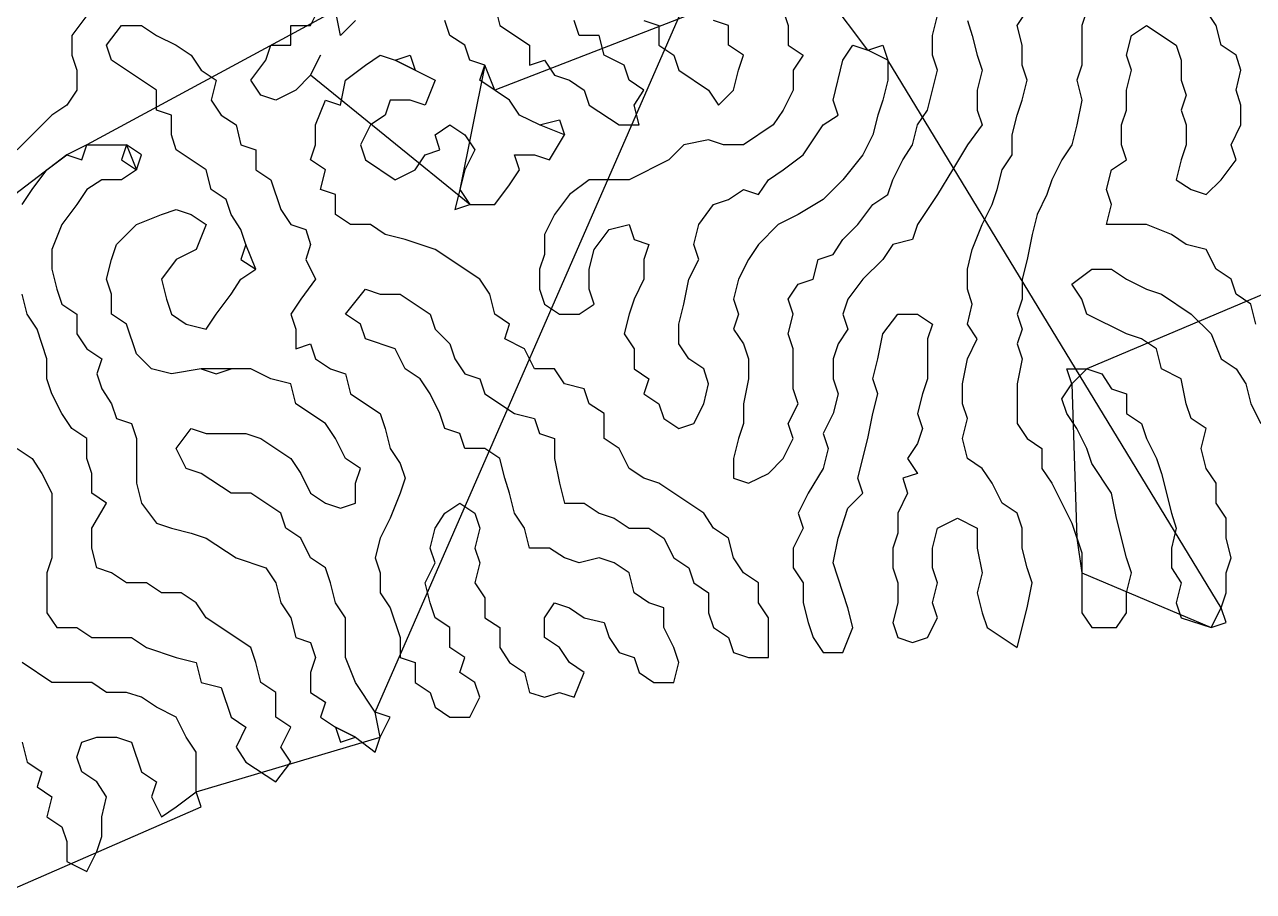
# Model space of a CAD drawing. Header units: metres. Extents: x 15 to 2853, y 44 to 1438.
# Drawn here: x 771.5 to 1018.5, y 954 to 1128.2 of the extents above; entities that cross this region are included whole.
import ezdxf

# ---------------------------------------------------------------- set-up
doc = ezdxf.new("R2010")
doc.units = ezdxf.units.M
doc.layers.add('Draw', color=2, linetype='CONTINUOUS')
doc.layers.add('Skip', color=1, linetype='CONTINUOUS')

msp = doc.modelspace()

# ---------------------------------------------------------------- linework, layer by layer
at = {"layer": 'draw'}
for p, q in [((829, 1128), (831, 1132)), ((866, 1132), (867, 1128)), ((835, 1126), (834, 1131)), ((838, 1129), (835, 1126)), ((857, 1126), (856, 1129)), ((883, 1126), (882, 1129)), ((896, 1129), (899, 1128)), ((913, 1128), (910, 1129)), ((924, 1131), (925, 1128)), ((961, 1129), (962, 1126)), ((971, 1128), (973, 1131)), ((985, 1131), (984, 1128)), ((1011, 1128), (1009, 1131)), ((788, 1124), (791, 1128)), ((791, 1128), (795, 1128)), ((795, 1128), (798, 1126)), ((825, 1124), (825, 1128)), ((825, 1128), (829, 1128)), ((867, 1128), (873, 1124)), ((899, 1128), (899, 1124)), ((913, 1124), (913, 1128)), ((925, 1128), (925, 1124)), ((972, 1124), (971, 1128)), ((984, 1128), (984, 1120)), ((994, 1126), (997, 1128)), ((997, 1128), (1003, 1124)), ((1012, 1124), (1011, 1128)), ((781, 1126), (781, 1122)), ((789, 1121), (788, 1124)), ((798, 1126), (802, 1124)), ((802, 1124), (805, 1122)), ((820, 1121), (821, 1124)), ((821, 1124), (825, 1124)), ((860, 1124), (857, 1126)), ((861, 1121), (860, 1124)), ((873, 1124), (873, 1120)), ((887, 1126), (883, 1126)), ((888, 1122), (887, 1126)), ((899, 1124), (902, 1122)), ((916, 1122), (913, 1124)), ((925, 1124), (928, 1122)), ((936, 1121), (938, 1124)), ((938, 1124), (941, 1123)), ((941, 1123), (944, 1124)), ((944, 1124), (945, 1121)), ((954, 1122), (954, 1126)), ((962, 1126), (963, 1122)), ((972, 1120), (972, 1124)), ((993, 1122), (994, 1126)), ((1003, 1124), (1004, 1121)), ((1015, 1122), (1012, 1124)), ((781, 1122), (782, 1119)), ((805, 1122), (807, 1119)), ((829, 1118), (831, 1122)), ((840, 1120), (843, 1122)), ((843, 1122), (846, 1121)), ((846, 1121), (849, 1122)), ((849, 1122), (850, 1119)), ((892, 1120), (888, 1122)), ((902, 1122), (903, 1119)), ((915, 1119), (916, 1122)), ((928, 1122), (926, 1119)), ((945, 1121), (941, 1123)), ((955, 1119), (954, 1122)), ((963, 1122), (964, 1119)), ((994, 1119), (993, 1122)), ((1016, 1119), (1015, 1122)), ((782, 1119), (782, 1115)), ((798, 1115), (789, 1121)), ((807, 1119), (810, 1117)), ((817, 1117), (820, 1121)), ((836, 1117), (840, 1120)), ((846, 1121), (854, 1117)), ((864, 1120), (861, 1121)), ((863, 1117), (864, 1120)), ((866, 1115), (864, 1120)), ((873, 1120), (876, 1121)), ((876, 1121), (878, 1118)), ((893, 1117), (892, 1120)), ((903, 1119), (909, 1115)), ((914, 1115), (915, 1119)), ((926, 1119), (926, 1115)), ((934, 1113), (936, 1121)), ((945, 1121), (945, 1117)), ((953, 1111), (955, 1119)), ((964, 1119), (963, 1115)), ((973, 1117), (972, 1120)), ((984, 1120), (983, 1117)), ((993, 1115), (994, 1119)), ((1004, 1121), (1004, 1117)), ((1015, 1115), (1016, 1119)), ((810, 1117), (809, 1113)), ((819, 1114), (817, 1117)), ((829, 1118), (826, 1115)), ((835, 1112), (836, 1117)), ((854, 1117), (852, 1112)), ((869, 1113), (863, 1117)), ((878, 1118), (881, 1117)), ((881, 1117), (884, 1115)), ((896, 1115), (893, 1117)), ((945, 1117), (944, 1113)), ((972, 1113), (973, 1117)), ((983, 1117), (984, 1113)), ((1004, 1117), (1005, 1114)), ((782, 1115), (780, 1112)), ((798, 1111), (798, 1115)), ((822, 1113), (819, 1114)), ((826, 1115), (822, 1113)), ((884, 1115), (885, 1112)), ((894, 1112), (896, 1115)), ((909, 1115), (911, 1112)), ((911, 1112), (914, 1115)), ((926, 1115), (924, 1111)), ((963, 1115), (963, 1111)), ((993, 1111), (993, 1115)), ((1005, 1114), (1004, 1111)), ((1016, 1112), (1015, 1115)), ((780, 1112), (777, 1110)), ((809, 1113), (811, 1110)), ((830, 1108), (832, 1113)), ((832, 1113), (835, 1112)), ((845, 1113), (844, 1110)), ((849, 1113), (845, 1113)), ((852, 1112), (849, 1113)), ((871, 1110), (869, 1113)), ((885, 1112), (891, 1108)), ((895, 1108), (894, 1112)), ((935, 1110), (934, 1113)), ((944, 1113), (943, 1110)), ((971, 1110), (972, 1113)), ((984, 1113), (983, 1108)), ((1016, 1108), (1016, 1112)), ((777, 1110), (770, 1103)), ((801, 1110), (798, 1111)), ((801, 1106), (801, 1110)), ((811, 1110), (814, 1108)), ((844, 1110), (841, 1108)), ((875, 1108), (871, 1110)), ((924, 1111), (922, 1108)), ((932, 1108), (935, 1110)), ((943, 1110), (942, 1106)), ((951, 1108), (953, 1111)), ((963, 1111), (964, 1108)), ((970, 1106), (971, 1110)), ((992, 1108), (993, 1111)), ((1004, 1111), (1005, 1108)), ((814, 1108), (815, 1104)), ((830, 1104), (830, 1108)), ((841, 1108), (839, 1104)), ((854, 1106), (857, 1108)), ((857, 1108), (860, 1106)), ((875, 1108), (879, 1109)), ((880, 1106), (875, 1108)), ((879, 1109), (880, 1106)), ((891, 1108), (895, 1108)), ((922, 1108), (916, 1104)), ((928, 1102), (932, 1108)), ((950, 1104), (951, 1108)), ((964, 1108), (961, 1104)), ((983, 1108), (982, 1104)), ((992, 1104), (992, 1108)), ((1005, 1108), (1005, 1104)), ((1014, 1104), (1016, 1108)), ((802, 1103), (801, 1106)), ((855, 1103), (854, 1106)), ((860, 1106), (862, 1103)), ((909, 1105), (904, 1104)), ((912, 1104), (909, 1105)), ((942, 1106), (940, 1102)), ((970, 1102), (970, 1106)), ((784, 1104), (780, 1102)), ((780, 1102), (783, 1101)), ((783, 1101), (784, 1104)), ((784, 1104), (792, 1104)), ((792, 1104), (791, 1101)), ((795, 1102), (792, 1104)), ((794, 1099), (795, 1102)), ((808, 1099), (802, 1103)), ((815, 1104), (818, 1103)), ((818, 1103), (818, 1099)), ((829, 1101), (830, 1104)), ((839, 1104), (840, 1101)), ((850, 1099), (852, 1102)), ((852, 1102), (855, 1103)), ((862, 1103), (860, 1099)), ((871, 1099), (870, 1102)), ((870, 1102), (874, 1102)), ((874, 1102), (877, 1101)), ((904, 1104), (901, 1101)), ((916, 1104), (912, 1104)), ((924, 1099), (928, 1102)), ((940, 1102), (936, 1097)), ((948, 1101), (950, 1104)), ((968, 1099), (970, 1102)), ((982, 1104), (980, 1101)), ((993, 1101), (992, 1104)), ((1005, 1104), (1004, 1101)), ((1015, 1101), (1014, 1104)), ((791, 1101), (794, 1099)), ((832, 1099), (829, 1101)), ((840, 1101), (846, 1097)), ((901, 1101), (893, 1097)), ((946, 1097), (948, 1101)), ((980, 1101), (978, 1097)), ((990, 1099), (993, 1101)), ((1004, 1101), (1003, 1097)), ((1012, 1097), (1015, 1101)), ((773, 1095), (776, 1099)), ((787, 1097), (784, 1095)), ((791, 1097), (787, 1097)), ((794, 1099), (791, 1097)), ((809, 1095), (808, 1099)), ((818, 1099), (821, 1097)), ((821, 1097), (823, 1091)), ((831, 1095), (832, 1099)), ((846, 1097), (850, 1099)), ((860, 1099), (858, 1091)), ((869, 1096), (871, 1099)), ((885, 1097), (881, 1094)), ((893, 1097), (885, 1097)), ((919, 1094), (921, 1097)), ((921, 1097), (924, 1099)), ((936, 1097), (932, 1093)), ((945, 1094), (946, 1097)), ((958, 1099), (955, 1094)), ((967, 1095), (968, 1099)), ((978, 1097), (977, 1094)), ((989, 1095), (990, 1099)), ((1003, 1097), (1006, 1095)), ((1009, 1094), (1012, 1097)), ((771, 1092), (773, 1095)), ((784, 1095), (782, 1092)), ((812, 1093), (809, 1095)), ((834, 1094), (831, 1095)), ((859, 1095), (861, 1092)), ((866, 1092), (869, 1096)), ((913, 1093), (916, 1095)), ((916, 1095), (919, 1094)), ((966, 1092), (967, 1095)), ((990, 1092), (989, 1095)), ((1006, 1095), (1009, 1094)), ((782, 1092), (779, 1088)), ((813, 1090), (812, 1093)), ((834, 1090), (834, 1094)), ((858, 1091), (861, 1092)), ((861, 1092), (866, 1092)), ((881, 1094), (878, 1090)), ((907, 1088), (910, 1092)), ((910, 1092), (913, 1093)), ((939, 1088), (942, 1092)), ((942, 1092), (945, 1094)), ((955, 1094), (951, 1088)), ((964, 1088), (966, 1092)), ((977, 1094), (975, 1090)), ((989, 1088), (990, 1092)), ((794, 1088), (799, 1090)), ((799, 1090), (802, 1091)), ((802, 1091), (805, 1090)), ((805, 1090), (808, 1088)), ((815, 1087), (813, 1090)), ((823, 1091), (825, 1088)), ((837, 1088), (834, 1090)), ((878, 1090), (876, 1086)), ((927, 1090), (923, 1088)), ((975, 1090), (974, 1086)), ((779, 1088), (777, 1083)), ((790, 1084), (794, 1088)), ((808, 1088), (806, 1083)), ((816, 1084), (815, 1087)), ((825, 1088), (828, 1087)), ((828, 1087), (829, 1084)), ((841, 1088), (837, 1088)), ((844, 1086), (841, 1088)), ((886, 1083), (889, 1087)), ((889, 1087), (893, 1088)), ((893, 1088), (894, 1085)), ((906, 1084), (907, 1088)), ((923, 1088), (919, 1084)), ((936, 1085), (939, 1088)), ((951, 1088), (950, 1085)), ((962, 1083), (964, 1088)), ((997, 1088), (989, 1088)), ((1002, 1086), (997, 1088)), ((848, 1085), (844, 1086)), ((854, 1083), (848, 1085)), ((876, 1086), (876, 1082)), ((894, 1085), (897, 1084)), ((934, 1082), (936, 1085)), ((950, 1085), (946, 1084)), ((974, 1086), (973, 1081)), ((1005, 1084), (1002, 1086)), ((777, 1083), (777, 1079)), ((789, 1081), (790, 1084)), ((806, 1083), (802, 1081)), ((816, 1084), (815, 1081)), ((818, 1079), (816, 1084)), ((829, 1084), (828, 1081)), ((863, 1077), (854, 1083)), ((876, 1082), (875, 1079)), ((885, 1079), (886, 1083)), ((897, 1084), (896, 1081)), ((907, 1081), (906, 1084)), ((919, 1084), (917, 1081)), ((931, 1081), (934, 1082)), ((946, 1084), (944, 1081)), ((961, 1079), (962, 1083)), ((1009, 1083), (1005, 1084)), ((1011, 1079), (1009, 1083)), ((788, 1077), (789, 1081)), ((802, 1081), (799, 1077)), ((815, 1081), (818, 1079)), ((828, 1081), (830, 1077)), ((896, 1081), (896, 1077)), ((905, 1077), (907, 1081)), ((917, 1081), (915, 1077)), ((930, 1077), (931, 1081)), ((973, 1081), (972, 1077)), ((777, 1079), (778, 1075)), ((789, 1074), (788, 1077)), ((799, 1077), (800, 1073)), ((813, 1074), (815, 1077)), ((815, 1077), (818, 1079)), ((865, 1074), (863, 1077)), ((875, 1079), (875, 1075)), ((885, 1075), (885, 1079)), ((896, 1077), (894, 1073)), ((904, 1072), (905, 1077)), ((915, 1077), (914, 1073)), ((927, 1076), (930, 1077)), ((940, 1077), (937, 1073)), ((961, 1075), (961, 1079)), ((972, 1077), (972, 1073)), ((986, 1079), (990, 1079)), ((990, 1079), (993, 1077)), ((993, 1077), (997, 1075)), ((1014, 1077), (1011, 1079)), ((1015, 1074), (1014, 1077)), ((778, 1075), (779, 1072)), ((836, 1070), (840, 1075)), ((840, 1075), (843, 1074)), ((875, 1075), (876, 1072)), ((886, 1072), (885, 1075)), ((925, 1073), (927, 1076)), ((962, 1072), (961, 1075)), ((984, 1073), (982, 1076)), ((997, 1075), (1000, 1074)), ((772, 1070), (771, 1074)), ((779, 1072), (782, 1070)), ((789, 1070), (789, 1074)), ((800, 1073), (801, 1070)), ((810, 1070), (813, 1074)), ((827, 1073), (825, 1070)), ((843, 1074), (847, 1074)), ((847, 1074), (853, 1070)), ((866, 1070), (865, 1074)), ((876, 1072), (879, 1070)), ((883, 1070), (886, 1072)), ((894, 1073), (893, 1070)), ((903, 1068), (904, 1072)), ((914, 1073), (915, 1070)), ((926, 1070), (925, 1073)), ((937, 1073), (936, 1070)), ((961, 1068), (962, 1072)), ((972, 1073), (971, 1070)), ((985, 1070), (984, 1073)), ((1000, 1074), (1006, 1070)), ((1018, 1072), (1015, 1074)), ((1019, 1068), (1018, 1072)), ((774, 1067), (772, 1070)), ((782, 1070), (782, 1066)), ((792, 1068), (789, 1070)), ((801, 1070), (804, 1068)), ((808, 1067), (810, 1070)), ((825, 1070), (826, 1067)), ((839, 1068), (836, 1070)), ((853, 1070), (854, 1067)), ((869, 1068), (866, 1070)), ((879, 1070), (883, 1070)), ((893, 1070), (892, 1066)), ((915, 1070), (914, 1067)), ((925, 1066), (926, 1070)), ((936, 1070), (937, 1067)), ((944, 1066), (947, 1070)), ((947, 1070), (951, 1070)), ((951, 1070), (954, 1068)), ((971, 1070), (972, 1067)), ((993, 1066), (985, 1070)), ((794, 1062), (792, 1068)), ((804, 1068), (808, 1067)), ((840, 1065), (839, 1068)), ((868, 1065), (869, 1068)), ((903, 1064), (903, 1068)), ((954, 1068), (953, 1065)), ((963, 1065), (961, 1068)), ((776, 1061), (774, 1067)), ((782, 1066), (784, 1063)), ((826, 1067), (826, 1063)), ((846, 1063), (840, 1065)), ((854, 1067), (857, 1064)), ((872, 1063), (868, 1065)), ((892, 1066), (894, 1063)), ((914, 1067), (916, 1064)), ((926, 1063), (925, 1066)), ((937, 1067), (935, 1064)), ((943, 1061), (944, 1066)), ((953, 1065), (953, 1057)), ((961, 1061), (963, 1065)), ((972, 1067), (971, 1064)), ((996, 1065), (993, 1066)), ((999, 1063), (996, 1065)), ((1010, 1066), (1012, 1061)), ((784, 1063), (787, 1061)), ((826, 1063), (829, 1064)), ((829, 1064), (830, 1061)), ((848, 1059), (846, 1063)), ((857, 1064), (858, 1061)), ((874, 1059), (872, 1063)), ((894, 1063), (894, 1059)), ((905, 1061), (903, 1064)), ((916, 1064), (917, 1061)), ((926, 1055), (926, 1063)), ((935, 1064), (934, 1061)), ((971, 1064), (972, 1061)), ((1000, 1059), (999, 1063)), ((776, 1057), (776, 1061)), ((787, 1061), (786, 1058)), ((797, 1059), (794, 1062)), ((830, 1061), (833, 1059)), ((858, 1061), (860, 1058)), ((908, 1059), (905, 1061)), ((917, 1061), (917, 1057)), ((934, 1061), (934, 1057)), ((942, 1057), (943, 1061)), ((960, 1056), (961, 1061)), ((972, 1061), (971, 1056)), ((1012, 1061), (1015, 1059)), ((786, 1058), (787, 1055)), ((801, 1058), (797, 1059)), ((807, 1059), (801, 1058)), ((817, 1059), (807, 1059)), ((807, 1059), (810, 1058)), ((810, 1058), (813, 1059)), ((821, 1057), (817, 1059)), ((833, 1059), (836, 1058)), ((836, 1058), (837, 1054)), ((851, 1057), (848, 1059)), ((860, 1058), (863, 1057)), ((878, 1059), (874, 1059)), ((880, 1056), (878, 1059)), ((894, 1059), (897, 1057)), ((909, 1056), (908, 1059)), ((982, 1056), (981, 1059)), ((981, 1059), (985, 1059)), ((985, 1059), (982, 1056)), ((985, 1059), (988, 1058)), ((988, 1058), (990, 1055)), ((1004, 1057), (1000, 1059)), ((1015, 1059), (1017, 1056)), ((777, 1054), (776, 1057)), ((787, 1055), (789, 1052)), ((825, 1056), (821, 1057)), ((826, 1052), (825, 1056)), ((853, 1054), (851, 1057)), ((863, 1057), (864, 1054)), ((884, 1055), (880, 1056)), ((885, 1052), (884, 1055)), ((897, 1057), (896, 1054)), ((908, 1052), (909, 1056)), ((927, 1052), (926, 1055)), ((934, 1057), (935, 1054)), ((943, 1054), (942, 1057)), ((953, 1057), (952, 1054)), ((960, 1052), (960, 1056)), ((971, 1056), (971, 1048)), ((980, 1053), (982, 1056)), ((990, 1055), (993, 1054)), ((1005, 1052), (1004, 1057)), ((1017, 1056), (1018, 1052)), ((779, 1050), (777, 1054)), ((837, 1054), (843, 1050)), ((855, 1050), (853, 1054)), ((864, 1054), (870, 1050)), ((896, 1054), (899, 1052)), ((935, 1054), (934, 1050)), ((942, 1050), (943, 1054)), ((952, 1054), (951, 1050)), ((981, 1050), (980, 1053)), ((993, 1054), (993, 1050)), ((781, 1047), (779, 1050)), ((789, 1052), (790, 1049)), ((832, 1048), (826, 1052)), ((843, 1050), (844, 1047)), ((856, 1047), (855, 1050)), ((870, 1050), (874, 1049)), ((888, 1050), (885, 1052)), ((888, 1045), (888, 1050)), ((899, 1052), (900, 1049)), ((906, 1048), (908, 1052)), ((916, 1052), (916, 1048)), ((925, 1048), (927, 1052)), ((934, 1050), (932, 1046)), ((941, 1045), (942, 1050)), ((951, 1050), (952, 1047)), ((961, 1049), (960, 1052)), ((983, 1047), (981, 1050)), ((993, 1050), (996, 1048)), ((1006, 1049), (1005, 1052)), ((1018, 1052), (1020, 1048)), ((790, 1049), (793, 1048)), ((793, 1048), (794, 1045)), ((834, 1045), (832, 1048)), ((874, 1049), (875, 1046)), ((900, 1049), (903, 1047)), ((903, 1047), (906, 1048)), ((916, 1048), (915, 1045)), ((926, 1045), (925, 1048)), ((960, 1045), (961, 1049)), ((971, 1048), (973, 1045)), ((996, 1048), (997, 1045)), ((1009, 1047), (1006, 1049)), ((784, 1045), (781, 1047)), ((784, 1041), (784, 1045)), ((794, 1045), (794, 1036)), ((802, 1043), (805, 1047)), ((805, 1047), (808, 1046)), ((808, 1046), (816, 1046)), ((816, 1046), (819, 1045)), ((819, 1045), (825, 1041)), ((836, 1041), (834, 1045)), ((844, 1047), (845, 1043)), ((859, 1046), (856, 1047)), ((860, 1043), (859, 1046)), ((875, 1046), (878, 1045)), ((878, 1045), (878, 1041)), ((891, 1043), (888, 1045)), ((915, 1045), (914, 1041)), ((924, 1041), (926, 1045)), ((932, 1046), (933, 1043)), ((939, 1037), (941, 1045)), ((952, 1047), (951, 1044)), ((961, 1041), (960, 1045)), ((973, 1045), (976, 1043)), ((985, 1043), (983, 1047)), ((997, 1045), (999, 1041)), ((1008, 1043), (1009, 1047)), ((770, 1043), (773, 1041)), ((804, 1039), (802, 1043)), ((845, 1043), (847, 1040)), ((864, 1043), (860, 1043)), ((867, 1041), (864, 1043)), ((893, 1039), (891, 1043)), ((933, 1043), (932, 1039)), ((951, 1044), (949, 1041)), ((976, 1043), (976, 1039)), ((986, 1040), (985, 1043)), ((1009, 1039), (1008, 1043)), ((773, 1041), (775, 1038)), ((785, 1038), (784, 1041)), ((825, 1041), (827, 1038)), ((839, 1039), (836, 1041)), ((847, 1040), (848, 1037)), ((868, 1037), (867, 1041)), ((878, 1041), (879, 1036)), ((914, 1041), (914, 1037)), ((921, 1038), (924, 1041)), ((949, 1041), (951, 1038)), ((964, 1039), (961, 1041)), ((990, 1034), (986, 1040)), ((999, 1041), (1000, 1038)), ((775, 1038), (777, 1034)), ((785, 1034), (785, 1038)), ((807, 1038), (804, 1039)), ((813, 1034), (807, 1038)), ((827, 1038), (829, 1034)), ((838, 1036), (839, 1039)), ((896, 1037), (893, 1039)), ((917, 1036), (921, 1038)), ((932, 1039), (929, 1034)), ((951, 1038), (948, 1037)), ((966, 1036), (964, 1039)), ((976, 1039), (978, 1036)), ((1000, 1038), (1002, 1030)), ((1011, 1036), (1009, 1039)), ((794, 1036), (795, 1032)), ((838, 1032), (838, 1036)), ((848, 1037), (847, 1034)), ((869, 1034), (868, 1037)), ((879, 1036), (880, 1032)), ((899, 1036), (896, 1037)), ((908, 1030), (899, 1036)), ((914, 1037), (917, 1036)), ((940, 1034), (939, 1037)), ((948, 1037), (949, 1034)), ((968, 1032), (966, 1036)), ((978, 1036), (982, 1028)), ((1011, 1032), (1011, 1036)), ((777, 1034), (777, 1021)), ((788, 1032), (785, 1034)), ((817, 1034), (813, 1034)), ((823, 1030), (817, 1034)), ((829, 1034), (832, 1032)), ((847, 1034), (845, 1029)), ((870, 1030), (869, 1034)), ((929, 1034), (927, 1030)), ((937, 1031), (940, 1034)), ((949, 1034), (947, 1030)), ((991, 1029), (990, 1034)), ((785, 1027), (788, 1032)), ((795, 1032), (798, 1028)), ((824, 1027), (823, 1030)), ((832, 1032), (835, 1031)), ((835, 1031), (838, 1032)), ((854, 1027), (856, 1030)), ((856, 1030), (859, 1032)), ((859, 1032), (862, 1030)), ((862, 1030), (863, 1027)), ((872, 1027), (870, 1030)), ((880, 1032), (884, 1032)), ((884, 1032), (887, 1030)), ((887, 1030), (890, 1029)), ((910, 1027), (908, 1030)), ((927, 1030), (928, 1027)), ((935, 1025), (937, 1031)), ((947, 1030), (947, 1026)), ((971, 1030), (968, 1032)), ((972, 1027), (971, 1030)), ((1002, 1030), (1003, 1027)), ((1013, 1029), (1011, 1032)), ((798, 1028), (801, 1027)), ((845, 1029), (843, 1025)), ((890, 1029), (893, 1027)), ((955, 1027), (959, 1029)), ((959, 1029), (963, 1027)), ((982, 1028), (984, 1022)), ((993, 1021), (991, 1029)), ((1013, 1025), (1013, 1029)), ((785, 1023), (785, 1027)), ((801, 1027), (805, 1026)), ((805, 1026), (808, 1025)), ((827, 1025), (824, 1027)), ((853, 1023), (854, 1027)), ((863, 1027), (862, 1023)), ((873, 1023), (872, 1027)), ((893, 1027), (897, 1027)), ((897, 1027), (900, 1025)), ((913, 1025), (910, 1027)), ((928, 1027), (926, 1023)), ((947, 1026), (946, 1023)), ((954, 1023), (955, 1027)), ((963, 1027), (963, 1023)), ((972, 1023), (972, 1027)), ((1003, 1027), (1002, 1023)), ((786, 1019), (785, 1023)), ((808, 1025), (814, 1021)), ((829, 1021), (827, 1025)), ((843, 1025), (842, 1021)), ((854, 1020), (853, 1023)), ((862, 1023), (863, 1020)), ((877, 1023), (873, 1023)), ((880, 1021), (877, 1023)), ((900, 1025), (902, 1021)), ((914, 1021), (913, 1025)), ((926, 1023), (926, 1019)), ((934, 1020), (935, 1025)), ((946, 1023), (946, 1019)), ((954, 1019), (954, 1023)), ((963, 1023), (964, 1018)), ((973, 1019), (972, 1023)), ((983, 1025), (984, 1018)), ((1002, 1023), (1002, 1019)), ((1014, 1021), (1013, 1025)), ((777, 1021), (776, 1018)), ((814, 1021), (820, 1019)), ((832, 1019), (829, 1021)), ((842, 1021), (843, 1018)), ((883, 1020), (880, 1021)), ((887, 1021), (883, 1020)), ((890, 1020), (887, 1021)), ((902, 1021), (905, 1019)), ((916, 1018), (914, 1021)), ((984, 1022), (984, 1010)), ((994, 1018), (993, 1021)), ((1013, 1018), (1014, 1021)), ((776, 1018), (776, 1010)), ((789, 1018), (786, 1019)), ((792, 1016), (789, 1018)), ((820, 1019), (822, 1016)), ((833, 1016), (832, 1019)), ((843, 1018), (843, 1014)), ((863, 1020), (862, 1016)), ((893, 1018), (890, 1020)), ((894, 1014), (893, 1018)), ((905, 1019), (906, 1016)), ((919, 1016), (916, 1018)), ((926, 1019), (928, 1016)), ((937, 1011), (934, 1020)), ((946, 1019), (947, 1016)), ((955, 1016), (954, 1019)), ((964, 1018), (963, 1014)), ((974, 1016), (973, 1019)), ((993, 1014), (994, 1018)), ((1002, 1019), (1004, 1016)), ((1013, 1014), (1013, 1018)), ((796, 1016), (792, 1016)), ((799, 1014), (796, 1016)), ((822, 1016), (823, 1012)), ((834, 1012), (833, 1016)), ((853, 1012), (852, 1016)), ((862, 1016), (864, 1013)), ((906, 1016), (909, 1014)), ((919, 1012), (919, 1016)), ((928, 1016), (928, 1012)), ((947, 1016), (947, 1012)), ((954, 1012), (955, 1016)), ((973, 1011), (974, 1016)), ((1004, 1016), (1003, 1012)), ((803, 1014), (799, 1014)), ((806, 1012), (803, 1014)), ((843, 1014), (845, 1011)), ((864, 1013), (864, 1009)), ((897, 1012), (894, 1014)), ((909, 1014), (909, 1010)), ((963, 1014), (964, 1010)), ((993, 1010), (993, 1014)), ((1012, 1011), (1013, 1014)), ((808, 1009), (806, 1012)), ((823, 1012), (825, 1009)), ((836, 1009), (834, 1012)), ((845, 1011), (847, 1005)), ((854, 1009), (853, 1012)), ((876, 1009), (878, 1012)), ((878, 1012), (881, 1011)), ((881, 1011), (884, 1009)), ((900, 1011), (897, 1012)), ((900, 1007), (900, 1011)), ((921, 1009), (919, 1012)), ((928, 1012), (929, 1008)), ((938, 1007), (937, 1011)), ((947, 1012), (946, 1008)), ((955, 1009), (954, 1012)), ((971, 1003), (973, 1011)), ((1003, 1012), (1004, 1009)), ((1010, 1007), (1012, 1011)), ((1013, 1008), (1012, 1011)), ((776, 1010), (778, 1007)), ((817, 1003), (808, 1009)), ((825, 1009), (826, 1005)), ((836, 1001), (836, 1009)), ((857, 1007), (854, 1009)), ((864, 1009), (867, 1007)), ((876, 1005), (876, 1009)), ((884, 1009), (888, 1008)), ((888, 1008), (889, 1005)), ((909, 1010), (910, 1007)), ((921, 1001), (921, 1009)), ((929, 1008), (930, 1005)), ((946, 1008), (947, 1005)), ((953, 1005), (955, 1009)), ((964, 1010), (965, 1007)), ((984, 1010), (986, 1007)), ((991, 1007), (993, 1010)), ((1004, 1009), (1010, 1007)), ((1010, 1007), (1013, 1008)), ((778, 1007), (782, 1007)), ((782, 1007), (785, 1005)), ((857, 1003), (857, 1007)), ((867, 1007), (867, 1003)), ((902, 1003), (900, 1007)), ((910, 1007), (913, 1005)), ((936, 1002), (938, 1007)), ((965, 1007), (971, 1003)), ((986, 1007), (991, 1007)), ((785, 1005), (793, 1005)), ((793, 1005), (796, 1003)), ((796, 1003), (802, 1001)), ((818, 1000), (817, 1003)), ((826, 1005), (829, 1004)), ((829, 1004), (830, 1001)), ((847, 1005), (847, 1001)), ((860, 1001), (857, 1003)), ((867, 1003), (869, 1000)), ((879, 1003), (876, 1005)), ((881, 1000), (879, 1003)), ((889, 1005), (891, 1002)), ((903, 1000), (902, 1003)), ((913, 1005), (914, 1002)), ((930, 1005), (932, 1002)), ((947, 1005), (950, 1004)), ((950, 1004), (953, 1005)), ((802, 1001), (806, 1000)), ((830, 1001), (829, 998)), ((838, 996), (836, 1001)), ((847, 1001), (850, 1000)), ((859, 998), (860, 1001)), ((891, 1002), (894, 1001)), ((894, 1001), (895, 998)), ((914, 1002), (917, 1001)), ((917, 1001), (921, 1001)), ((932, 1002), (936, 1002)), ((777, 996), (771, 1000)), ((806, 1000), (807, 996)), ((819, 996), (818, 1000)), ((829, 998), (829, 994)), ((850, 1000), (850, 996)), ((862, 996), (859, 998)), ((869, 1000), (872, 998)), ((872, 998), (873, 994)), ((884, 998), (881, 1000)), ((882, 993), (884, 998)), ((895, 998), (898, 996)), ((902, 996), (903, 1000)), ((785, 996), (777, 996)), ((788, 994), (785, 996)), ((807, 996), (811, 995)), ((822, 994), (819, 996)), ((842, 990), (838, 996)), ((850, 996), (853, 994)), ((863, 993), (862, 996)), ((898, 996), (902, 996)), ((792, 994), (788, 994)), ((795, 993), (792, 994)), ((798, 991), (795, 993)), ((811, 995), (813, 989)), ((822, 989), (822, 994)), ((829, 994), (832, 992)), ((853, 994), (854, 991)), ((861, 989), (863, 993)), ((873, 994), (876, 993)), ((876, 993), (879, 994)), ((879, 994), (882, 993)), ((802, 989), (798, 991)), ((832, 992), (831, 989)), ((854, 991), (857, 989)), ((804, 985), (802, 989)), ((813, 989), (816, 987)), ((825, 987), (822, 989)), ((831, 989), (834, 987)), ((843, 985), (842, 990)), ((845, 989), (842, 990)), ((843, 985), (845, 989)), ((857, 989), (861, 989)), ((816, 987), (814, 983)), ((823, 983), (825, 987)), ((834, 987), (835, 984)), ((838, 985), (834, 987)), ((771, 984), (772, 980)), ((782, 981), (783, 984)), ((783, 984), (786, 985)), ((786, 985), (790, 985)), ((790, 985), (793, 984)), ((793, 984), (795, 978)), ((806, 982), (804, 985)), ((835, 984), (838, 985)), ((838, 985), (842, 982)), ((842, 982), (843, 985)), ((783, 978), (782, 981)), ((806, 974), (806, 982)), ((814, 983), (816, 980)), ((825, 980), (823, 983)), ((772, 980), (775, 978)), ((816, 980), (822, 976)), ((822, 976), (825, 980)), ((775, 978), (774, 975)), ((786, 976), (783, 978)), ((788, 973), (786, 976)), ((795, 978), (798, 976)), ((798, 976), (797, 973)), ((774, 975), (777, 973)), ((807, 971), (806, 974)), ((777, 973), (776, 969)), ((787, 969), (788, 973)), ((797, 973), (799, 969)), ((799, 969), (802, 971)), ((776, 969), (779, 967)), ((787, 965), (787, 969)), ((779, 967), (780, 964)), ((780, 964), (780, 960)), ((786, 962), (787, 965)), ((784, 958), (786, 962)), ((780, 960), (784, 958))]:
    msp.add_line(p, q, dxfattribs=at)
at = {"layer": 'skip'}
for p, q in [((842, 990), (939, 1212)), ((928, 1139), (866, 1115)), ((941, 1123), (932, 1135)), ((784, 1130), (781, 1126)), ((834, 1131), (784, 1104)), ((954, 1126), (955, 1130)), ((831, 1122), (829, 1118)), ((850, 1119), (846, 1121)), ((864, 1120), (859, 1095)), ((1012, 1011), (945, 1121)), ((861, 1092), (829, 1118)), ((880, 1106), (875, 1108)), ((877, 1101), (880, 1106)), ((780, 1102), (759, 1086)), ((776, 1099), (780, 1102)), ((792, 1104), (794, 1099)), ((961, 1104), (958, 1099)), ((932, 1093), (927, 1090)), ((1063, 1092), (985, 1059)), ((818, 1079), (816, 1084)), ((944, 1081), (940, 1077)), ((830, 1077), (827, 1073)), ((982, 1076), (986, 1079)), ((1006, 1070), (1010, 1066)), ((813, 1059), (807, 1059)), ((917, 1057), (916, 1052)), ((982, 1056), (983, 1025)), ((852, 1016), (854, 1020)), ((984, 1018), (1010, 1007)), ((834, 987), (838, 985)), ((806, 974), (843, 985)), ((802, 971), (806, 974)), ((768, 954), (807, 971))]:
    msp.add_line(p, q, dxfattribs=at)

doc.saveas('drawing.dxf')
